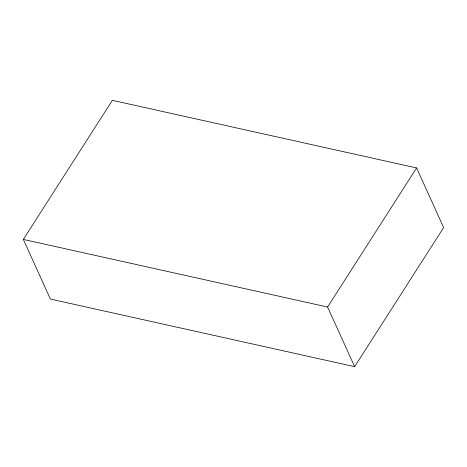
<?xml version="1.0" encoding="UTF-8"?>
<svg xmlns="http://www.w3.org/2000/svg" width="467" height="467" viewBox="0 0 467 467"><rect width="100%" height="100%" fill="white"/><g stroke="black" fill="none" stroke-linecap="round" stroke-linejoin="round"><path stroke-width="0.7" d="M23.35 239.425L112.36 100.335L416.599 167.939L443.65 227.575L354.64 366.665L50.401 299.061L23.35 239.425L327.589 307.029L354.64 366.665M327.589 307.029L416.599 167.939"/></g></svg>
